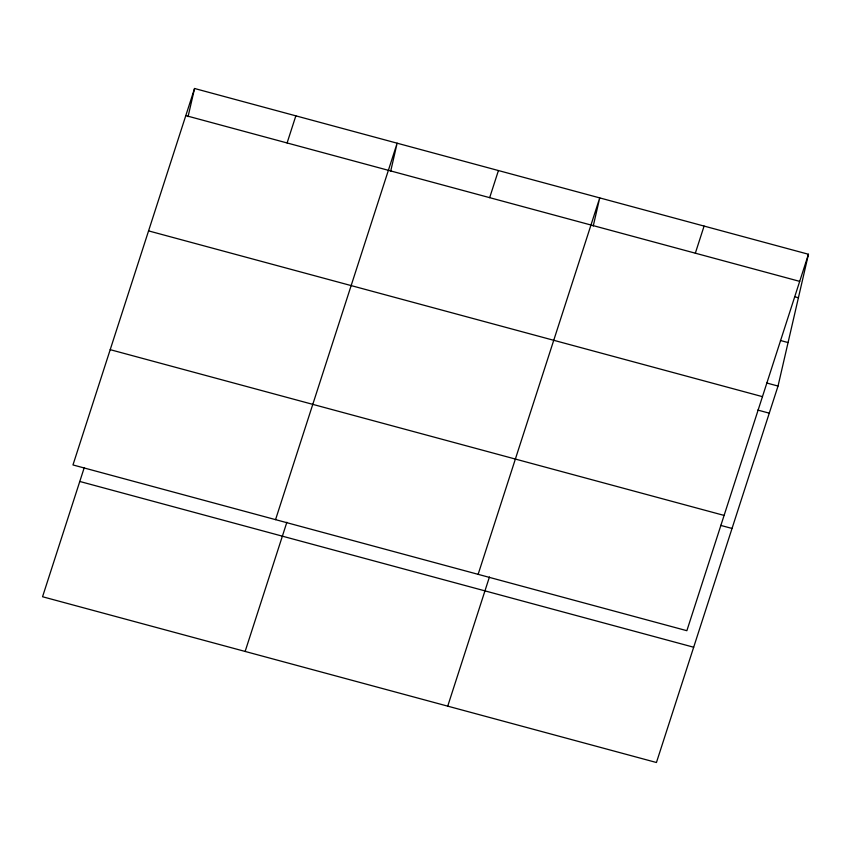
<?xml version="1.0" encoding="UTF-8"?>
<svg xmlns="http://www.w3.org/2000/svg" width="851" height="851" viewBox="0 0 851 851"><rect width="100%" height="100%" fill="white"/><g stroke="black" fill="none" stroke-linecap="round" stroke-linejoin="round"><path stroke-width="1.28" d="M188.06 116.64L194.56 88.493L808.45 254.258L778.027 386.056L656.44 762.507L42.55 596.742L84.27 467.571M390.652 171.338L397.14 143.191L275.554 519.642M593.232 226.036L599.732 197.9L478.134 574.34M194.56 88.493L72.973 464.944L686.863 630.697L808.45 254.258M287.095 142.957L295.85 115.842M245.131 651.451L286.861 522.269M489.676 197.655L498.431 170.54M447.722 706.149L489.442 576.967M695.331 253.194L704.085 226.079M185.795 115.608L799.695 281.373M794.589 296.722L798.408 297.744M780.431 340.496L788.069 342.559M766.581 382.961L778.027 386.056M148.563 230.887L762.453 396.651M757.815 410.076L769.272 413.171M110.204 349.665L724.095 515.419M720.584 525.365L732.041 528.45M79.781 481.464L693.682 647.228"/></g></svg>
